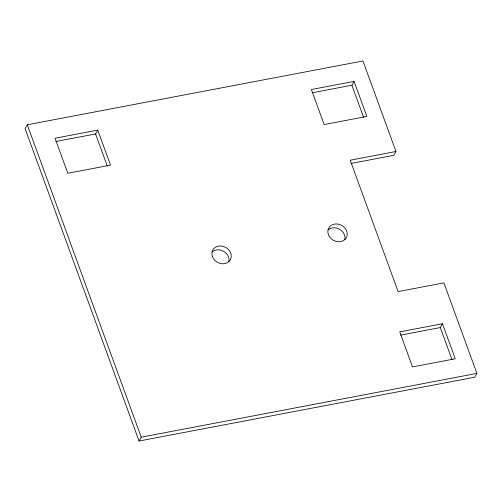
<?xml version="1.0" encoding="UTF-8"?>
<svg xmlns="http://www.w3.org/2000/svg" width="502" height="502" viewBox="0 0 502 502"><rect width="100%" height="100%" fill="white"/><g stroke="black" fill="none" stroke-linecap="round" stroke-linejoin="round"><path stroke-width="0.75" d="M27.284 124.772L25.1 128.6L139.041 441.02L474.716 377.228L476.9 373.4L443.887 282.883L398.117 291.587L350.195 160.194L395.971 151.497L362.959 60.98L27.284 124.772L141.231 437.186L139.041 441.02M55.904 141.482L95.575 133.94L97.758 130.112L110.534 165.145L67.814 173.265L55.038 138.232L97.758 130.112M312.231 92.77L351.902 85.233L354.086 81.399L366.868 116.439L324.148 124.559L311.365 89.519L354.086 81.399M395.971 151.497L393.781 155.325L351.061 163.445M400.621 335.11L440.292 327.574L442.475 323.74L455.251 358.779L412.531 366.899L399.755 331.86L442.475 323.74M141.231 437.186L476.9 373.4M351.902 85.233L363.617 117.349M440.292 327.574L452.001 359.689M95.575 133.94L107.284 166.062M328.007 229.96A10.046 8.534 29.7 0 1 339.565 229.257A10.046 8.534 29.7 0 1 344.874 239.554A10.046 8.534 29.7 0 1 328.383 234.585A10.046 8.534 29.7 0 1 339.346 224.394A10.046 8.534 29.7 0 1 344.88 239.561M212.045 251.998A10.046 8.534 29.7 0 1 223.603 251.289A10.046 8.534 29.7 0 1 228.918 261.586M212.421 256.622A10.046 8.534 29.7 0 0 228.918 261.598A10.046 8.534 29.7 0 0 223.39 246.426A10.046 8.534 29.7 0 0 212.421 256.622"/></g></svg>
